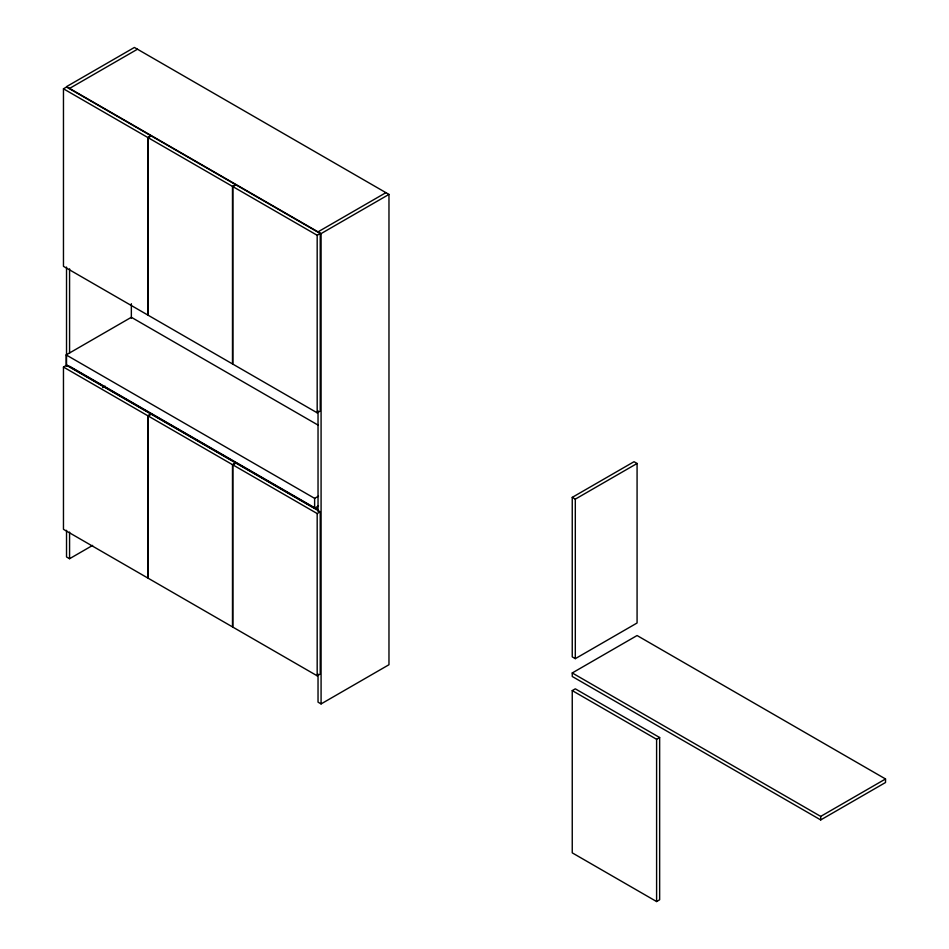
<?xml version="1.0" encoding="UTF-8"?>
<svg xmlns="http://www.w3.org/2000/svg" width="949" height="949" viewBox="0 0 949 949"><rect width="100%" height="100%" fill="white"/><g stroke="black" fill="none" stroke-linecap="round" stroke-linejoin="round"><path stroke-width="1.42" d="M63.464 88.803L66.525 87.035L150.867 135.731L147.807 137.498L63.464 88.803L63.464 266.337L147.807 315.032L147.807 137.498M69.574 88.411L137.463 49.218M148.151 137.688L151.211 135.921L235.554 184.628L232.493 186.384L148.151 137.688L148.151 315.234L232.493 363.93L232.493 186.384M232.837 186.585L235.886 184.818L320.24 233.513L320.24 411.059L317.18 412.815L232.837 364.119L232.837 186.585L317.18 235.281L320.24 233.513M318.473 505.947L314.629 508.154L66.181 364.713L66.181 354.914L131.353 317.286L318.33 425.247M63.464 367.061L66.525 365.306L150.867 414.001L147.807 415.757L63.464 367.061L63.464 529.328L147.807 578.024L147.807 415.757M318.034 231.853L385.911 192.659M388.971 194.415L134.402 47.45L66.525 86.644L321.082 233.608L388.971 194.415L388.971 664.727L321.082 703.921L318.034 702.165L318.034 674.063M102.622 387.667L105.173 386.196M148.151 415.959L151.211 414.191L235.554 462.887L232.493 464.654L148.151 415.959L148.151 578.214L232.493 626.909L232.493 464.654M66.525 530.337L66.525 556.956L69.574 558.712L92.634 545.402M232.837 464.844L235.886 463.088L320.24 511.784L320.24 674.039L317.18 675.807L232.837 627.111L232.837 464.844L317.18 513.551L320.24 511.784M66.181 354.914L314.629 498.355L318.473 496.149M572.247 497.371L634.027 461.712L637.076 463.48L637.076 622.995L575.308 658.653L572.247 656.886L572.247 497.371L575.308 499.138L637.076 463.48M572.247 672.96L637.076 635.533L885.536 778.975L885.536 782.498L820.707 819.924L572.247 676.483L572.247 672.96L820.707 816.401L885.536 778.975M572.247 690.599L575.308 688.832L659.65 737.527L659.65 899.782L656.601 901.55L572.247 852.854L572.247 690.599L656.601 739.295L659.65 737.527M69.574 366.278L318.034 509.72M820.707 816.401L820.707 819.924M656.601 739.295L656.601 901.55M575.308 499.138L575.308 658.653M321.082 233.608L321.082 703.921M318.034 410.798L318.034 511.369M317.18 235.281L317.18 412.815M317.18 513.551L317.18 675.807M314.629 498.355L314.629 508.154M131.353 303.692L131.353 318.318M69.574 268.84L69.574 353.147M69.574 532.092L69.574 558.712M66.525 267.072L66.525 366.172"/></g></svg>
